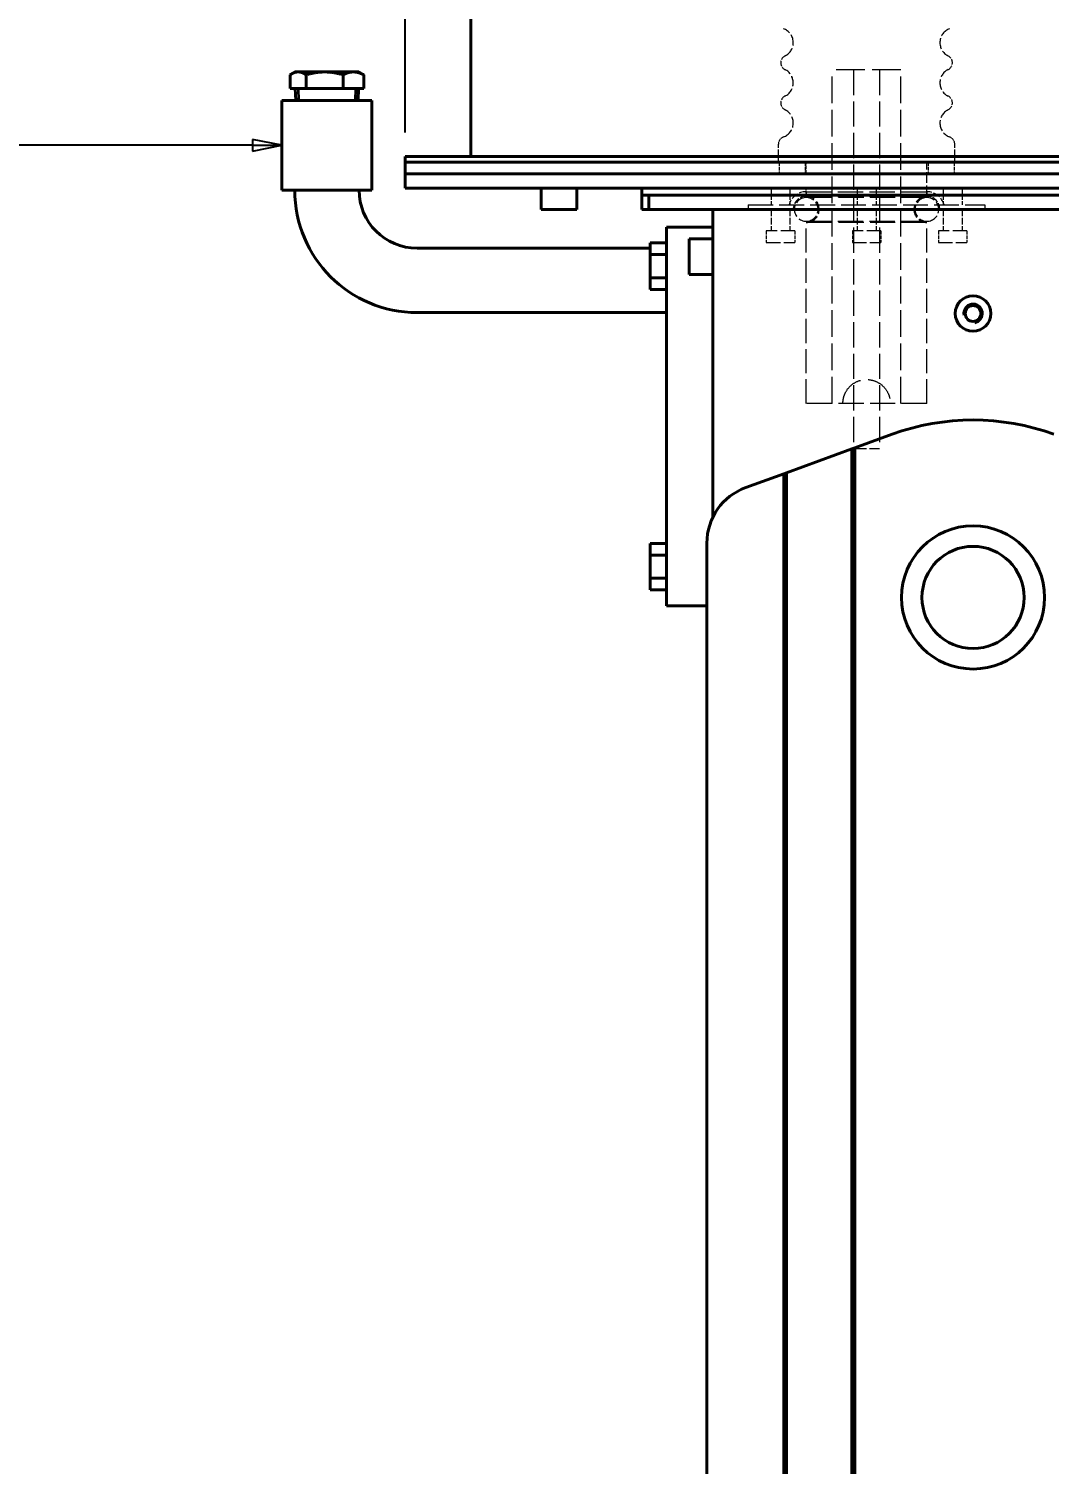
# Model space of a CAD drawing. Header units: millimetres. Extents: x 0 to 4205, y 0 to 2970.
# Drawn here: x 1365 to 1797, y 898 to 1505 of the extents above; entities that cross this region are included whole.
import ezdxf

# ---------------------------------------------------------------- set-up
doc = ezdxf.new("R2010")
doc.units = ezdxf.units.MM
doc.header["$LTSCALE"] = 5
doc.linetypes.add('DASHED', pattern=[0.2067, 0.1654, -0.0413])
for name, color, linetype, lineweight in [('가려진 것(ISO)', 2, 'DASHED', 18), ('가시적인 것(ISO)', 3, 'Continuous', 40), ('가시적인 좁은 것(ISO)', 3, 'Continuous', 35), ('기호(ISO)', 5, 'Continuous', 25), ('치수(ISO)', 2, 'Continuous', 25)]:
    doc.layers.add(name, color=color, linetype=linetype, lineweight=lineweight)
doc.styles.add('부품번호텍스트_PSTEK_POSCO', font='isocp.shx')
doc.styles.add('치수 텍스트_PSTEK_POSCO', font='isocp.shx')
doc.dimstyles.new('치수_PSTEK_POSCO', dxfattribs={"dimscale": 5, "dimtxt": 3.5, "dimasz": 2.5, "dimexe": 2, "dimexo": 2.5, "dimgap": 1, "dimtad": 1, "dimrnd": 1e-08, "dimdsep": 46, "dimtxsty": '치수 텍스트_PSTEK_POSCO', "dimcen": 0.09, "dimdle": 10, "dimclrd": 7, "dimclre": 7, "dimclrt": 2, "dimadec": 1, "dimazin": 2, "dimtfac": 1, "dimtmove": 0, "dimatfit": 3, "dimfxl": 0, "dimtolj": 1, "dimlwd": -1, "dimlwe": -1, "dimarcsym": 0})

# ---------------------------------------------------------------- blocks, each defined once
blk = doc.blocks.new('*D33')
at = {"layer": 'Defpoints', "color": 0}
for p in [(1524.59, 1598.76), (1524.59, 1448.76), (2004.59, 1448.76)]:
    blk.add_point(p, dxfattribs=at)
at = {"layer": '치수(ISO)', "color": 7}
for p, q in [((1524.59, 1461.26), (1524.59, 1608.76)), ((2004.59, 1461.26), (2004.59, 1608.76)), ((1992.09, 1598.76), (1537.09, 1598.76))]:
    blk.add_line(p, q, dxfattribs=at)
for points in [[(1537.09, 1600.85), (1537.09, 1596.68), (1524.59, 1598.76)], [(1992.09, 1600.85), (1992.09, 1596.68), (2004.59, 1598.76)]]:
    blk.add_solid(points, dxfattribs=at)
at = {"layer": '치수(ISO)', "color": 2, "insert": (1747.96, 1612.51), "char_height": 17.5, "attachment_point": 4, "style": '치수 텍스트_PSTEK_POSCO'}
blk.add_mtext('\\A1;480', dxfattribs=at)
blk = doc.blocks.new('품번기호9')
at = {"layer": '기호(ISO)', "color": 7}
for p, q in [((294.5, 291.17), (292, 291.67)), ((292, 291.67), (292, 290.67)), ((292, 291.17), (268.46, 291.17)), ((292, 291.17), (294.5, 291.17)), ((292, 290.67), (294.5, 291.17))]:
    blk.add_line(p, q, dxfattribs=at)
at = {"layer": '기호(ISO)', "color": 7, "flags": 128}
blk.add_lwpolyline([(292, 290.67), (294.5, 291.17)], dxfattribs=at)
at = {"layer": '기호(ISO)'}
blk.add_circle((260.96, 291.17), 7.5, dxfattribs=at)
at = {"layer": '기호(ISO)', "color": 7}
blk.add_solid([(292, 290.67), (294.5, 291.17), (292, 291.67), (292, 290.67)], dxfattribs=at)
at = {"layer": '기호(ISO)', "color": 7, "insert": (260.96, 291.2), "char_height": 5, "attachment_point": 5, "style": '부품번호텍스트_PSTEK_POSCO'}
blk.add_mtext('9', dxfattribs=at)

msp = doc.modelspace()

# ---------------------------------------------------------------- linework, layer by layer
at = {"layer": '가려진 것(ISO)', "ltscale": 14.692177}
msp.add_line((1734.095, 1487.762), (1705.095, 1487.762), dxfattribs=at)
at = {"layer": '가려진 것(ISO)', "ltscale": 13.642961}
for p, q in [((1705.095, 1346.762), (1705.095, 1487.762)), ((1734.095, 1346.762), (1734.095, 1487.762))]:
    msp.add_line(p, q, dxfattribs=at)
at = {"layer": '가려진 것(ISO)', "ltscale": 12.901145}
for p, q in [((1714.095, 1487.762), (1714.095, 1327.762)), ((1725.095, 1487.762), (1725.095, 1327.762))]:
    msp.add_line(p, q, dxfattribs=at)
at = {"layer": '가려진 것(ISO)', "ltscale": 2.884835}
for p, q in [((1682.345, 1448.762), (1682.345, 1456.335)), ((1756.845, 1448.762), (1756.845, 1456.335))]:
    msp.add_line(p, q, dxfattribs=at)
at = {"layer": '가려진 것(ISO)', "ltscale": 1.904597}
for p, q in [((1682.595, 1448.762), (1682.595, 1443.762)), ((1693.595, 1448.762), (1693.595, 1443.762)), ((1694.095, 1443.762), (1694.095, 1448.762)), ((1745.595, 1448.762), (1745.595, 1443.762)), ((1756.595, 1448.762), (1756.595, 1443.762)), ((1677.222, 1419.762), (1677.222, 1414.762)), ((1689.222, 1419.762), (1689.222, 1414.762)), ((1713.595, 1419.762), (1713.595, 1414.762)), ((1725.595, 1419.762), (1725.595, 1414.762)), ((1749.968, 1419.762), (1749.968, 1414.762)), ((1761.968, 1419.762), (1761.968, 1414.762))]:
    msp.add_line(p, q, dxfattribs=at)
at = {"layer": '가려진 것(ISO)', "ltscale": 5.52352}
msp.add_line((1745.095, 1434.262), (1745.095, 1448.762), dxfattribs=at)
at = {"layer": '가려진 것(ISO)', "ltscale": 2.666475}
for p, q in [((1679.222, 1437.762), (1679.222, 1430.762)), ((1687.222, 1437.762), (1687.222, 1430.762)), ((1715.595, 1437.762), (1715.595, 1430.762)), ((1723.595, 1437.762), (1723.595, 1430.762)), ((1751.968, 1437.762), (1751.968, 1430.762)), ((1759.968, 1437.762), (1759.968, 1430.762))]:
    msp.add_line(p, q, dxfattribs=at)
at = {"layer": '가려진 것(ISO)', "ltscale": 1.333188}
msp.add_line((1694.095, 1434.262), (1694.095, 1437.762), dxfattribs=at)
at = {"layer": '가려진 것(ISO)', "ltscale": 12.918983}
for p, q in [((1694.095, 1436.262), (1745.095, 1436.262)), ((1745.095, 1434.262), (1694.095, 1434.262)), ((1694.095, 1434.262), (1745.095, 1434.262)), ((1745.095, 1433.762), (1694.095, 1433.762)), ((1694.095, 1423.762), (1745.095, 1423.762)), ((1745.095, 1423.262), (1694.095, 1423.262)), ((1745.095, 1346.762), (1694.095, 1346.762))]:
    msp.add_line(p, q, dxfattribs=at)
at = {"layer": '가려진 것(ISO)', "ltscale": 0.761779}
for p, q in [((1694.095, 1436.262), (1694.095, 1434.262)), ((1745.095, 1436.262), (1745.095, 1434.262)), ((1669.595, 1430.762), (1669.595, 1428.762)), ((1769.595, 1430.762), (1769.595, 1428.762))]:
    msp.add_line(p, q, dxfattribs=at)
at = {"layer": '가려진 것(ISO)', "ltscale": 12.665669}
msp.add_line((1669.595, 1430.762), (1769.595, 1430.762), dxfattribs=at)
at = {"layer": '가려진 것(ISO)', "ltscale": 3.428354}
for p, q in [((1679.222, 1428.762), (1679.222, 1419.762)), ((1687.222, 1428.762), (1687.222, 1419.762)), ((1715.595, 1428.762), (1715.595, 1419.762)), ((1723.595, 1428.762), (1723.595, 1419.762)), ((1751.968, 1428.762), (1751.968, 1419.762)), ((1759.968, 1428.762), (1759.968, 1419.762))]:
    msp.add_line(p, q, dxfattribs=at)
at = {"layer": '가려진 것(ISO)', "ltscale": 12.33672}
for p, q in [((1694.095, 1346.762), (1694.095, 1423.262)), ((1745.095, 1346.762), (1745.095, 1423.262))]:
    msp.add_line(p, q, dxfattribs=at)
at = {"layer": '가려진 것(ISO)', "ltscale": 7.180437}
for p, q in [((1689.222, 1419.762), (1677.222, 1419.762)), ((1677.222, 1414.762), (1689.222, 1414.762)), ((1725.595, 1419.762), (1713.595, 1419.762)), ((1713.595, 1414.762), (1725.595, 1414.762)), ((1761.968, 1419.762), (1749.968, 1419.762)), ((1749.968, 1414.762), (1761.968, 1414.762))]:
    msp.add_line(p, q, dxfattribs=at)
at = {"layer": '가려진 것(ISO)', "ltscale": 0.037994}
for p, q in [((1709.595, 1346.762), (1709.595, 1346.862)), ((1729.595, 1346.862), (1729.595, 1346.762))]:
    msp.add_line(p, q, dxfattribs=at)
at = {"layer": '가려진 것(ISO)', "ltscale": 6.582059}
msp.add_line((1714.095, 1327.762), (1725.095, 1327.762), dxfattribs=at)
at = {"layer": '가려진 것(ISO)', "ltscale": 5.546094}
for centre, start, end in [((1682.345, 1499.262), 296.525352, 69.99481), ((1756.845, 1499.262), 110.00519, 243.474648), ((1682.345, 1465.262), 290.00519, 63.474648), ((1756.845, 1465.262), 116.525352, 249.99481)]:
    msp.add_arc(centre, 6.25, start, end, dxfattribs=at)
at = {"layer": '가려진 것(ISO)', "ltscale": 2.743033}
for centre, start, end in [((1686.587, 1490.762), 116.525352, 243.474648), ((1752.602, 1490.762), 296.525352, 63.474648), ((1686.587, 1473.762), 116.525352, 243.474648), ((1752.602, 1473.762), 296.525352, 63.474648)]:
    msp.add_arc(centre, 3.25, start, end, dxfattribs=at)
at = {"layer": '가려진 것(ISO)', "ltscale": 5.275156}
for centre, start, end in [((1682.345, 1482.262), 296.525352, 63.474648), ((1756.845, 1482.262), 116.525352, 243.474648)]:
    msp.add_arc(centre, 6.25, start, end, dxfattribs=at)
at = {"layer": '가려진 것(ISO)', "ltscale": 1.512355}
for centre, start, end in [((1685.595, 1456.335), 110.00519, 180), ((1753.595, 1456.335), 0, 69.99481)]:
    msp.add_arc(centre, 3.25, start, end, dxfattribs=at)
at = {"layer": '가려진 것(ISO)', "ltscale": 3.716526}
for centre, start, end in [((1694.095, 1428.762), 90, 164.53399), ((1745.095, 1428.762), 15.46601, 90)]:
    msp.add_arc(centre, 7.5, start, end, dxfattribs=at)
at = {"layer": '가려진 것(ISO)', "ltscale": 3.290979}
for centre, start, end in [((1694.095, 1428.762), 90, 180), ((1745.095, 1428.762), 0, 90)]:
    msp.add_arc(centre, 5.5, start, end, dxfattribs=at)
at = {"layer": '가려진 것(ISO)', "ltscale": 5.983681}
for centre, start, end in [((1694.095, 1428.762), 90, 270), ((1694.095, 1428.762), 270, 90), ((1745.095, 1428.762), 90, 270), ((1745.095, 1428.762), 270, 90)]:
    msp.add_arc(centre, 5, start, end, dxfattribs=at)
at = {"layer": '가려진 것(ISO)', "ltscale": 6.582059}
for centre, start, end in [((1694.095, 1428.762), 270, 90), ((1745.095, 1428.762), 90, 270)]:
    msp.add_arc(centre, 5.5, start, end, dxfattribs=at)
at = {"layer": '가려진 것(ISO)', "ltscale": 15.787786}
msp.add_open_spline([(1709.595, 1346.862), (1709.595, 1347.523), (1709.661, 1348.192), (1709.926, 1349.503), (1710.125, 1350.144), (1710.897, 1351.972), (1711.654, 1353.064), (1713.381, 1354.791), (1714.476, 1355.555), (1716.929, 1356.592), (1718.29, 1356.862), (1720.899, 1356.862), (1722.26, 1356.592), (1724.714, 1355.555), (1725.808, 1354.791), (1727.535, 1353.064), (1728.292, 1351.972), (1729.064, 1350.144), (1729.263, 1349.503), (1729.528, 1348.192), (1729.595, 1347.523), (1729.595, 1346.862)], degree=3, knots=[0, 0, 0, 0, 0.1982471, 0.1982471, 0.3964943, 0.3964943, 0.7929885, 0.7929885, 1.1842615, 1.1842615, 1.5755345, 1.5755345, 1.9668074, 1.9668074, 2.3580804, 2.3580804, 2.7545747, 2.7545747, 2.9528218, 2.9528218, 3.1510689, 3.1510689, 3.1510689, 3.1510689], dxfattribs=at)
at = {"layer": '가시적인 것(ISO)'}
for p, q in [((1552.295, 1451.062), (1552.295, 1726.062)), ((1477.995, 1486.862), (1476.486, 1485.991)), ((1479.352, 1486.862), (1477.995, 1486.862)), ((1490.532, 1486.862), (1479.352, 1486.862)), ((1502.675, 1486.862), (1490.532, 1486.862)), ((1504.995, 1486.862), (1502.675, 1486.862)), ((1504.995, 1486.862), (1506.504, 1485.991)), ((1475.946, 1479.862), (1475.946, 1485.656)), ((1482.758, 1479.862), (1482.758, 1485.656)), ((1498.307, 1479.862), (1498.307, 1485.656)), ((1507.043, 1479.862), (1507.043, 1485.656)), ((1510.495, 1474.862), (1472.495, 1474.862)), ((1472.495, 1436.862), (1472.495, 1474.862)), ((1482.758, 1479.862), (1475.946, 1479.862)), ((1478.29, 1474.862), (1478.134, 1479.862)), ((1498.307, 1479.862), (1482.758, 1479.862)), ((1507.043, 1479.862), (1498.307, 1479.862)), ((1504.7, 1474.862), (1504.856, 1479.862)), ((1510.495, 1436.862), (1510.495, 1474.862)), ((2004.595, 1451.062), (1524.595, 1451.062)), ((1524.595, 1448.762), (1524.595, 1451.062)), ((2004.595, 1448.762), (1524.595, 1448.762)), ((1524.595, 1443.762), (1524.595, 1448.762)), ((2004.595, 1448.762), (1524.595, 1448.762)), ((1524.595, 1437.762), (1524.595, 1443.762)), ((2004.595, 1443.762), (1524.595, 1443.762)), ((2004.595, 1443.762), (1524.595, 1443.762)), ((1472.495, 1436.862), (1510.495, 1436.862)), ((1524.595, 1437.762), (2004.595, 1437.762)), ((1582.095, 1428.762), (1582.095, 1437.762)), ((1597.095, 1428.762), (1597.095, 1437.762)), ((1624.595, 1437.762), (1624.595, 1434.762)), ((1904.595, 1434.762), (1624.595, 1434.762)), ((1624.595, 1434.762), (1624.595, 1428.762)), ((1627.595, 1428.762), (1627.595, 1434.762)), ((1901.595, 1434.762), (1627.595, 1434.762)), ((1582.095, 1428.762), (1597.095, 1428.762)), ((1624.595, 1428.762), (1627.595, 1428.762)), ((1627.595, 1428.762), (1901.595, 1428.762)), ((1654.595, 1428.762), (1654.595, 1298.625)), ((1635.095, 1414.262), (1635.095, 1421.262)), ((1654.595, 1421.262), (1635.095, 1421.262)), ((1635.095, 1414.577), (1628.095, 1414.577)), ((1628.095, 1409.67), (1628.095, 1414.577)), ((1635.095, 1268.262), (1635.095, 1414.262)), ((1644.595, 1401.262), (1644.595, 1416.262)), ((1654.595, 1416.262), (1644.595, 1416.262)), ((1628.095, 1412.362), (1529.595, 1412.362)), ((1635.095, 1409.67), (1628.095, 1409.67)), ((1628.095, 1399.855), (1628.095, 1409.67)), ((1635.095, 1399.855), (1628.095, 1399.855)), ((1628.095, 1394.947), (1628.095, 1399.855)), ((1654.595, 1401.262), (1644.595, 1401.262)), ((1635.095, 1394.947), (1628.095, 1394.947)), ((1635.095, 1385.162), (1529.595, 1385.162)), ((1730.393, 1333.731), (1714.595, 1327.981)), ((1685.786, 1317.496), (1713.403, 1327.548)), ((1713.403, 1327.548), (1714.595, 1327.981)), ((1713.403, 1327.548), (1713.403, 601.977)), ((1714.595, 1327.981), (1714.595, 601.543)), ((1684.595, 1317.062), (1668.544, 1311.22)), ((1684.595, 1317.062), (1685.786, 1317.496)), ((1684.595, 612.462), (1684.595, 1317.062)), ((1685.786, 612.028), (1685.786, 1317.496)), ((1635.095, 1287.577), (1628.095, 1287.577)), ((1628.095, 1282.67), (1628.095, 1287.577)), ((1652.095, 1287.728), (1652.095, 641.796)), ((1635.095, 1282.67), (1628.095, 1282.67)), ((1628.095, 1272.855), (1628.095, 1282.67)), ((1635.095, 1272.855), (1628.095, 1272.855)), ((1628.095, 1267.947), (1628.095, 1272.855)), ((1635.095, 1261.262), (1635.095, 1268.262)), ((1635.095, 1267.947), (1628.095, 1267.947)), ((1635.095, 1261.262), (1652.095, 1261.262))]:
    msp.add_line(p, q, dxfattribs=at)
for centre, radius in [((1764.595, 1384.762), 7.5), ((1764.595, 1384.762), 3.324), ((1764.595, 1264.762), 30.25), ((1764.595, 1264.762), 21.59)]:
    msp.add_circle(centre, radius, dxfattribs=at)
for centre, radius, start, end in [((1529.595, 1436.862), 51.7, 180, 270), ((1529.595, 1436.862), 24.5, 180, 270), ((1764.595, 1239.762), 100, 70, 110), ((1677.095, 1287.728), 25, 110, 180)]:
    msp.add_arc(centre, radius, start, end, dxfattribs=at)
for points, weights in [([(1475.946, 1485.656), (1477.771, 1486.862), (1479.352, 1486.862)], [1.10017793758, 1.08870427445, 1]), ([(1479.352, 1486.862), (1480.933, 1486.862), (1482.758, 1485.656)], [1, 1.08870427445, 1.10017793758]), ([(1482.758, 1485.656), (1486.924, 1486.862), (1490.532, 1486.862)], [1.10017793758, 1.08870427445, 1]), ([(1490.532, 1486.862), (1494.14, 1486.862), (1498.307, 1485.656)], [1, 1.08870427445, 1.10017793758]), ([(1498.307, 1485.656), (1500.648, 1486.862), (1502.675, 1486.862)], [1.10017793758, 1.08870427445, 1]), ([(1502.675, 1486.862), (1504.702, 1486.862), (1507.043, 1485.656)], [1, 1.08870427445, 1.10017793758]), ([(1507.043, 1485.656), (1506.768, 1485.838), (1506.504, 1485.991)], [1.10017793758, 1.09843356715, 1.09490409605])]:
    msp.add_rational_spline(points, weights, degree=2, dxfattribs=at)
at = {"layer": '가시적인 좁은 것(ISO)'}
for p, q in [((1479.296, 1479.862), (1479.452, 1474.862)), ((1503.537, 1474.862), (1503.693, 1479.862))]:
    msp.add_line(p, q, dxfattribs=at)
msp.add_arc((1764.595, 1384.762), 4, 280, 190, dxfattribs=at)

# ---------------------------------------------------------------- block references
at = {"layer": '기호(ISO)', "xscale": 5, "yscale": 5, "zscale": 5}
msp.add_blockref('품번기호9', (0, 0), dxfattribs=at)

# ---------------------------------------------------------------- dimensions: what is measured, and where the dimension line sits
at = {"layer": '치수(ISO)', "color": 7}
dim = msp.add_linear_dim(base=(1524.595, 1598.762), p1=(2004.595, 1448.762), p2=(1524.595, 1448.762), angle=180, dimstyle='치수_PSTEK_POSCO', override={"dimdec": 2, "dimtp": 0, "dimtm": 0, "dimtdec": 2, "dimtofl": 0, "dimatfit": 1}, dxfattribs=at)
dim.commit()
dim.dimension.update_dxf_attribs({"geometry": '*D33', "text_midpoint": (1764.595, 1598.762), "dimtype": 160})

doc.saveas('drawing.dxf')
